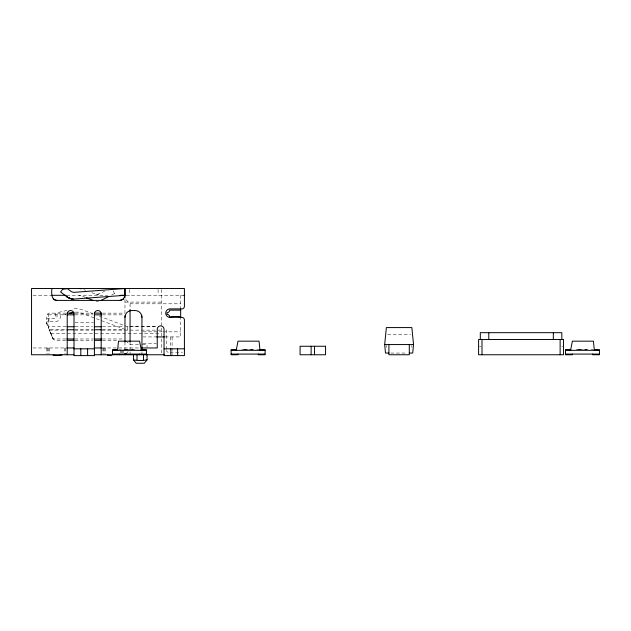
<?xml version="1.0" encoding="UTF-8"?>
<svg xmlns="http://www.w3.org/2000/svg" width="631" height="631" viewBox="0 0 631 631"><rect width="100%" height="100%" fill="white"/><g stroke="black" fill="none" stroke-linecap="round" stroke-linejoin="round"><path stroke-width="0.47" stroke-dasharray="3.15 2.37" d="M48.398 327.891L48.413 327.812A3.573 2.524 90 0 0 48.54 326.732L48.532 314.845L47.688 313.993M126.878 352.847L128.156 351.57M111.711 295.056L114.534 293.565M91.881 292.681L95.447 294.07A4.307 4.299 -90 0 0 98.815 293.951L104.651 291.23M245.199 349.4L251.138 349.353M579.55 349.4L586.325 349.369M66.973 310.428L58.683 312.361A2.138 2.138 0 0 0 57.027 314.443L57.027 316.541A1.696 1.696 0 0 1 55.331 318.237L46.836 318.237M65.861 314.175L61.254 315.248A1.073 1.073 0 0 0 60.426 316.289L60.387 317.204A5.103 5.103 0 0 1 55.993 321.597L46.836 321.636M243.629 349.408L251.974 349.369M577.98 349.408L587.169 349.377M258.686 349.345L256.927 349.416M593.037 349.345L591.279 349.416M126.437 349.353L132.376 349.4M126.721 349.4L123.905 349.385M124.757 349.377L133.946 349.408M33.025 295.308L51.931 295.308M66.705 295.308L107.664 295.308M125.948 295.308L184.418 295.308M124.97 302.099L161.457 302.099M102.411 313.142L124.97 313.142L124.97 298.708L130.065 303.803L180.663 303.803M66.176 313.142L48.532 313.142L46.836 314.845L46.836 322.488A8.408 8.408 0 0 0 47.499 325.746L53.714 339.746L55.331 340.322L66.121 340.322M74.947 313.142L92.631 313.142M48.532 314.845L66.176 314.845M74.994 314.845L92.631 314.845M102.435 314.845L123.991 314.845M74.986 322.299L93.427 322.299M129.426 326.74L140.098 326.74M141.068 326.74L156.598 326.732L127.486 326.732L99.43 316.218M66.176 326.732L48.532 326.732A3.573 2.524 -90 0 1 48.413 327.812M74.994 326.732L92.631 326.732M102.435 326.732L123.991 326.732M53.012 338.839L49.186 329.768L65.916 329.768M74.773 329.768L93.475 329.768M102.332 329.768L123.984 329.768M49.336 330.131L65.947 330.131M74.734 330.131L93.293 330.131M102.088 330.131L123.573 330.131M124.552 330.131L161.457 330.131A1.696 1.696 0 0 1 162.49 330.478M142.921 331.827L162.277 331.827M163.248 331.827L180.663 331.827M50.772 333.523L161.457 333.523M387.608 334.343L410.607 334.343M142.921 336.922L156.583 336.922M165.038 336.922L180.663 336.922L180.663 316.912M65.884 338.981L53.083 338.981L49.186 329.768M74.742 338.981L93.459 338.981M102.317 338.981L123.984 338.981M74.947 340.322L92.599 340.322M102.411 340.322L117.121 340.322M142.914 343.635L156.283 343.635M138.56 344.565L130.065 344.565L125.695 340.748M142.33 344.565L147.047 344.565L147.047 347.342M479.481 346.261L481.003 346.261M561.827 346.261L562.647 346.261M33.025 347.965L67.217 347.965M102.143 347.965L140.066 347.965M131.674 349.408L135.752 349.408M241.823 349.408L245.901 349.408M576.182 349.408L580.26 349.408M170.149 352.208L182.517 352.208M390.857 353.06L407.358 353.06M586.136 349.408L588.021 349.385M251.785 349.408L253.67 349.385M250.854 349.4L252.818 349.377M120.647 349.416L119.172 349.361M93.096 313.836L82.235 309.766A16.832 16.832 0 0 0 72.502 309.135M125.159 329.492L80.421 312.731A13.432 13.432 0 0 0 75.223 312.14M83.86 289.574L85.642 290.268M85.532 297.461L81.036 295.718A6.105 6.097 -90 0 0 78.836 295.308M113.178 290.867L114.566 293.628M411.846 345.512L411.846 347.397M386.369 345.512L386.369 347.397M180.663 295.308L180.663 309.214M172.105 336.922L172.105 354.756M170.402 336.922L170.402 348.186M166.552 349.527L166.552 331.827A5.095 5.095 0 0 0 165.054 328.223M161.489 289.487L161.457 335.952M161.457 338.8L161.457 353.817M158.089 289.487L158.089 295.308M141.951 351.846L141.951 354.756M130.065 303.803L130.065 309.655M130.065 341.852L130.065 351.049M130.065 351.98L130.065 354.756M129.726 289.487L129.726 295.308M127.486 326.732L127.486 330.139A13.401 13.401 0 0 1 126.113 329.808M124.97 341.97L124.97 352.832M123.266 349.905L123.266 352.816M122.422 349.905L122.422 352.816M121.57 349.905L121.57 352.816M120.726 349.905L120.726 352.816M105.432 347.965L105.432 353.786M104.588 347.965L104.588 353.786M103.736 347.965L103.736 353.786M102.892 347.965L102.892 353.786M65.521 347.965L65.521 353.786M64.677 347.965L64.677 353.786M55.331 313.142L55.331 318.237M49.384 347.965L49.384 353.786M48.958 318.237L48.958 321.636M48.54 347.965L48.54 353.786M47.688 347.965L47.688 353.786M46.836 347.965L46.836 353.786M168.248 352.208A1.696 1.696 0 0 1 166.552 350.513M98.815 293.951A4.307 4.299 90 0 1 95.447 294.07M98.617 301.31A7.509 7.501 -90 0 1 96.022 301.35M46.828 322.488A6.397 4.527 -90 0 0 47.506 325.746A6.397 4.527 90 0 1 46.828 322.488"/><path stroke-width="0.95" d="M388.917 353.06L385.517 353.06L384.673 344.565L386.369 327.584L411.846 327.584L413.55 344.565L412.698 353.06L409.298 353.06M124.97 317.33L125.877 313.93A6.791 6.791 0 0 1 131.761 310.539L135.16 310.539A6.791 6.791 0 0 1 141.951 317.33L141.951 350.063M236.223 350.339L238.005 341.166L259.049 341.166L259.996 350.339L259.996 349.661L265.091 349.661L265.091 354.756L258.3 354.756L258.3 354.078M570.574 350.339L572.364 341.166L593.4 341.166L594.355 350.339L594.355 349.661L599.45 349.661L599.45 354.756L592.659 354.756L592.659 354.078M51.931 288.517C51.442 292.65 51.024 300.261 57.027 300.403L119.874 300.403L123.479 298.913L124.97 295.308L120.079 295.308M147.047 354.756L147.047 359.851L144.333 363.251L136.178 363.251L133.464 359.851L133.464 354.756M126.239 353.486L124.97 354.756L124.97 353.494M100.581 300.648L109.147 296.341M147.047 359.851C142.322 360.727 138.189 360.727 133.464 359.851M69.544 313.315L73.914 312.313M62.004 355.016L58.028 355.584L53.036 355.229M51.931 295.308L66.334 295.308M183.731 295.308L184.418 295.308M180.663 310.113L169.621 310.113A2.548 2.548 0 0 1 167.073 312.66L167.073 314.356A2.548 2.548 0 0 1 169.621 316.912L180.663 316.912M67.099 313.142L74.016 313.142M94.563 313.142L101.449 313.142M67.154 314.845L74.016 314.845M94.595 314.845L101.449 314.845M67.154 326.732L74.016 326.732M94.595 326.732L101.449 326.732M66.902 329.768L73.795 329.768M94.461 329.768L101.346 329.768M156.583 336.922L164.36 336.922M66.87 338.981L73.764 338.981M94.437 338.981L101.331 338.981M67.099 340.322L73.969 340.322M94.563 340.322L101.425 340.322M384.673 344.565L413.55 344.565M67.115 347.965L73.953 347.965M94.342 347.965L101.189 347.965M141.951 347.965L157.245 347.965L157.245 329.279A3.4 3.4 0 0 1 160.637 325.88A3.4 3.4 0 0 1 164.036 329.279L164.036 355.608L184.418 355.608L184.418 319.941A2.548 2.548 0 0 0 181.87 317.393C177.682 316.857 174.093 316.652 169.984 317.393A4.243 4.243 0 0 1 165.732 313.142A4.243 4.243 0 0 1 169.984 308.898L181.87 308.898A2.548 2.548 0 0 0 184.418 306.35L184.418 288.517L31.55 288.517L31.55 354.756L73.953 354.756M74.016 348.809L94.398 348.809M164.036 348.809L184.418 348.809M112.484 350.339L146.455 350.339M231.12 350.339L265.091 350.339M565.479 350.339L599.45 350.339M112.484 354.078L146.455 354.078M231.12 354.078L265.091 354.078M565.479 354.078L599.45 354.078M94.342 354.756L164.32 354.756M111.379 355.608L107.388 355.229M86.423 297.808L93.617 300.593M141.683 315.476L141.951 317.33M141.36 350.339L139.569 341.166L118.525 341.166L117.579 350.339L117.579 349.661L112.484 349.661L112.484 354.756M596.902 349.661L596.902 350.339M572.27 354.078L572.27 354.756L565.479 354.756L565.479 349.661L570.661 349.661L570.661 350.339M570.195 349.661L570.195 350.339M561.827 339.47L561.827 332.679L480.301 332.679L480.301 339.47M560.131 339.47L560.131 354.756M553.332 332.679L553.332 339.47M488.788 332.679L488.788 339.47M481.997 339.47L481.997 354.756M409.298 344.565L409.298 354.756L388.917 354.756L388.917 344.565M314.522 346.261L314.522 354.756M311.122 346.261L311.122 354.756M262.543 349.661L262.543 350.339M237.919 354.078L237.919 354.756L231.12 354.756L231.12 349.661L236.302 349.661L236.302 350.339M235.836 349.661L235.836 350.339M180.663 308.859L180.663 317.567M177.626 348.809L177.626 355.608M170.827 348.809L170.827 355.608M146.455 354.756L146.455 349.661L141.273 349.661L141.273 350.339M143.505 354.756L143.505 359.851M141.738 349.661L141.738 350.339M139.656 354.078L139.656 354.756M137.006 354.756L137.006 359.851M130.065 309.655L130.065 341.852M124.97 288.517L124.97 297.856M124.97 315.421L124.97 341.97M119.275 354.078L119.275 354.756M115.031 349.661L115.031 350.339M101.189 354.756L101.189 313.93A3.4 3.4 0 0 0 97.789 310.539A3.4 3.4 0 0 0 94.398 313.93L94.398 355.608L74.016 355.608L74.016 313.93A3.4 3.4 0 0 0 70.617 310.539A3.4 3.4 0 0 0 67.217 313.93L67.217 354.756M87.599 348.809L87.599 355.608M80.807 348.809L80.807 355.608M168.248 355.608A5.095 5.095 0 0 1 167.586 355.561M123.479 298.913A5.072 5.032 0 0 1 119.874 300.403M57.027 300.403A5.072 5.032 0 0 1 53.422 298.913M62.65 289.282L60.584 291.979L66.35 296.389A13.637 13.606 -90 0 0 73.243 299.118L124.954 295.308L124.954 288.517L73.922 292.358A6.823 6.807 -90 0 1 70.475 290.994L67.414 288.651L62.65 289.282M563.522 339.47L478.598 339.47L478.598 354.756L563.522 354.756L563.522 339.47M325.564 346.261L300.08 346.261L300.08 354.756L325.564 354.756L325.564 346.261M66.35 296.396A13.645 13.606 90 0 0 73.243 299.118A13.637 13.606 90 0 1 66.35 296.396M81.076 288.698A10.688 10.672 -90 0 0 79.12 288.517A10.688 10.672 90 0 1 81.076 288.698"/></g></svg>
